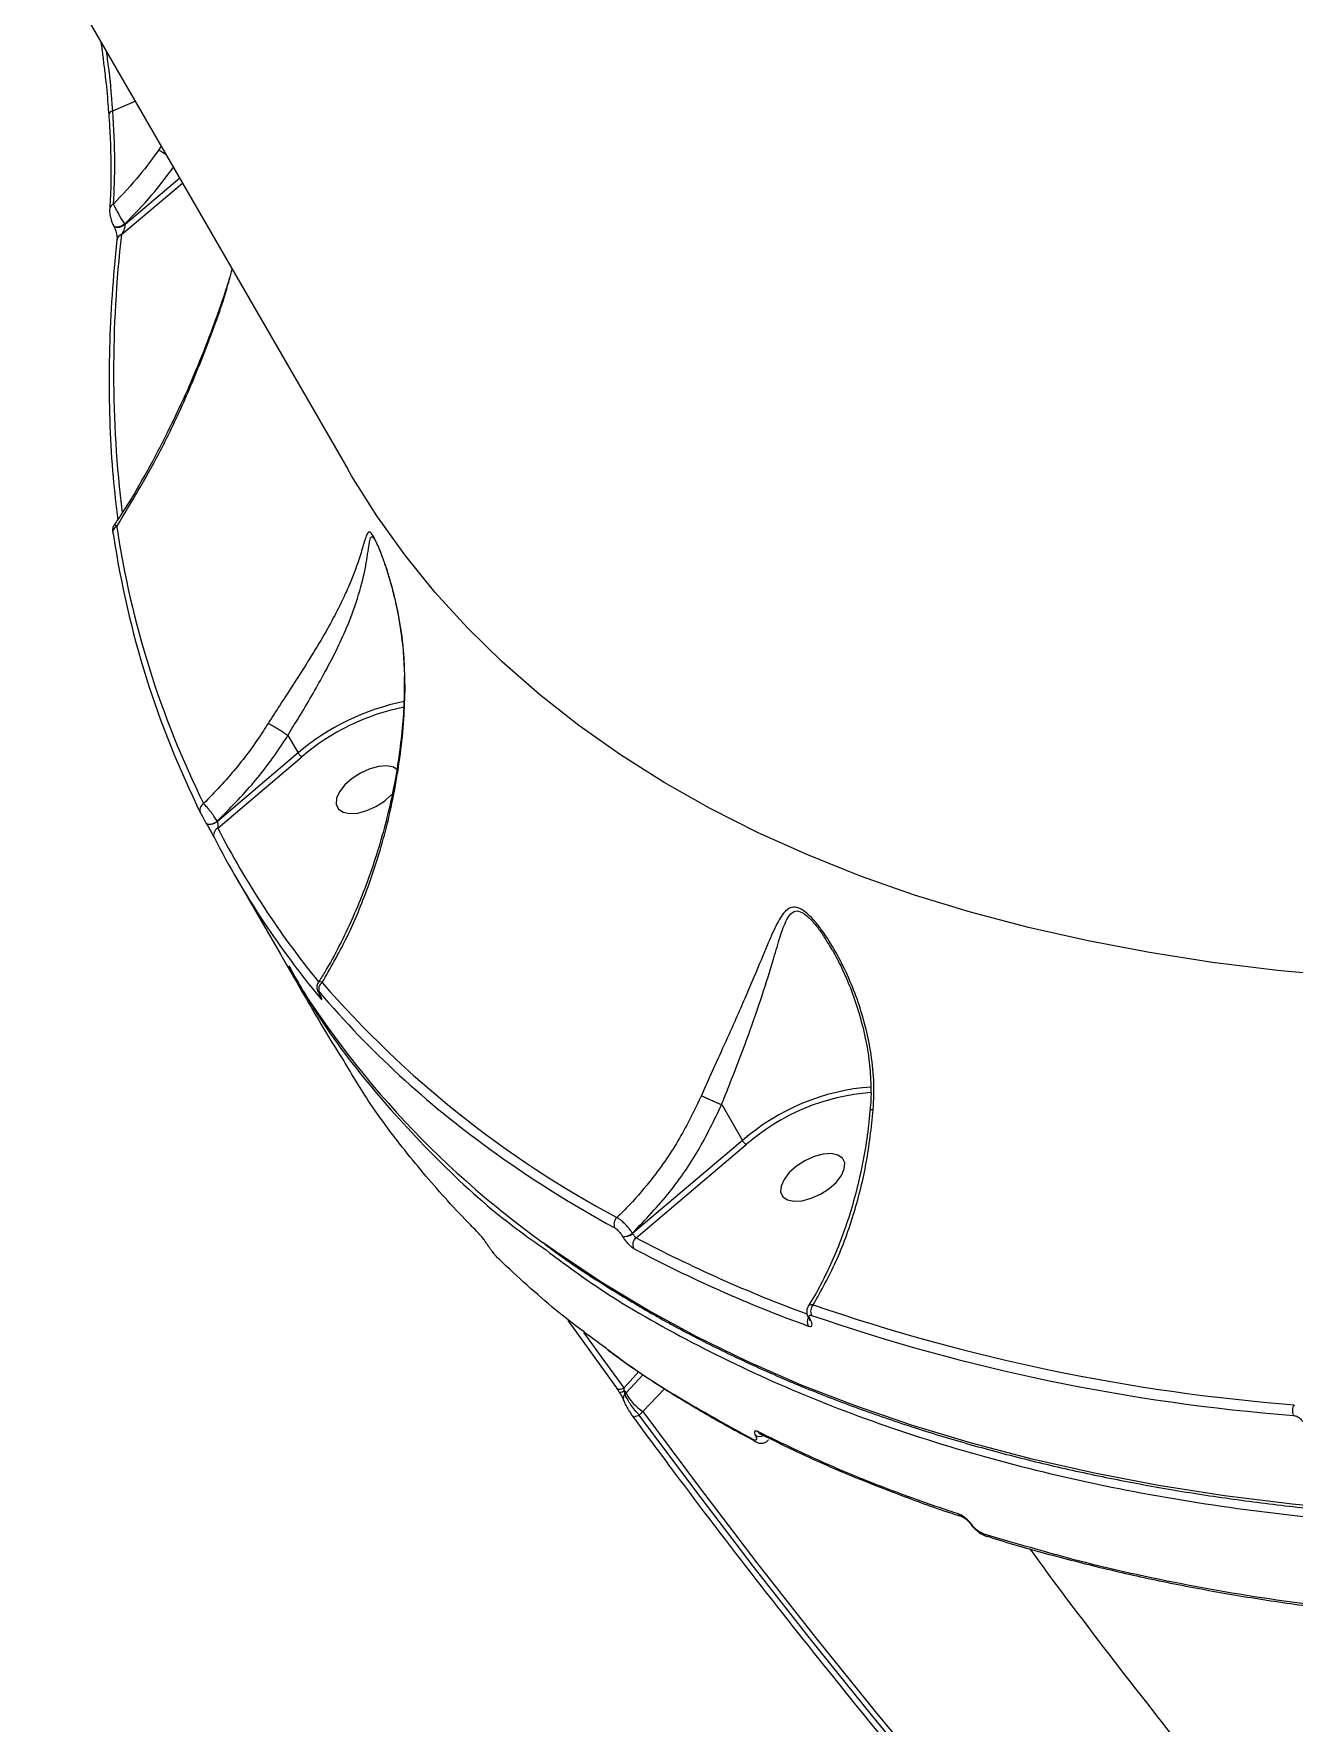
# Model space of a CAD drawing. Header units: millimetres. Extents: x 10684 to 26054, y -4768 to 6894.
# Drawn here: x 17226.9 to 17386.1, y -2836.2 to -2622.9 of the extents above; entities that cross this region are included whole.
import ezdxf

# ---------------------------------------------------------------- set-up
doc = ezdxf.new("R2010")
doc.units = ezdxf.units.MM
doc.layers.add('DIKOM_ОБЪЕКТ', color=7, linetype='Continuous')

msp = doc.modelspace()

# ---------------------------------------------------------------- linework, layer by layer
at = {"layer": 'DIKOM_ОБЪЕКТ', "color": 7, "linetype": 'Continuous', "lineweight": 15}
for p, q in [((17135.487, -2450.837), (17266.553, -2677.827)), ((17236.889, -2632.596), (17239.735, -2631.381)), ((17243.013, -2637.059), (17242.658, -2637.56)), ((17245.343, -2641.093), (17238.439, -2646.934)), ((17237.991, -2648.217), (17245.694, -2641.701)), ((17236.505, -2644.926), (17236.502, -2644.962)), ((17237.003, -2647.109), (17237.043, -2647.179)), ((17238.439, -2646.934), (17238.398, -2646.864)), ((17259.016, -2711.473), (17259.012, -2711.468)), ((17259.016, -2711.473), (17260.283, -2713.666)), ((17260.283, -2713.666), (17250.103, -2722.323)), ((17250.161, -2723.179), (17260.761, -2714.166)), ((17250.103, -2722.323), (17250.089, -2722.299)), ((17248.69, -2722.546), (17248.683, -2722.533)), ((17248.69, -2722.546), (17248.704, -2722.57)), ((17248.704, -2722.57), (17248.697, -2722.557)), ((17252.268, -2729.081), (17258.054, -2739.103)), ((17327.377, -2738.037), (17327.666, -2738.523)), ((17262.967, -2744.101), (17263.012, -2744.178)), ((17262.967, -2744.101), (17262.994, -2744.14)), ((17263.039, -2744.217), (17262.994, -2744.14)), ((17263.011, -2744.177), (17263.039, -2744.217)), ((17313.776, -2758.091), (17316.397, -2762.63)), ((17316.397, -2762.63), (17302.524, -2774.365)), ((17302.972, -2774.891), (17316.875, -2763.13)), ((17301.223, -2774.68), (17301.247, -2774.721)), ((17302.524, -2774.365), (17302.5, -2774.324)), ((17324.774, -2785.073), (17324.808, -2785.132)), ((17324.983, -2785.268), (17324.948, -2785.209)), ((17303.317, -2791.805), (17301.449, -2793.865)), ((17301.715, -2794.499), (17303.857, -2792.166)), ((17301.569, -2794.657), (17301.715, -2794.499)), ((17303.82, -2796.823), (17306.55, -2793.968)), ((17303.377, -2797.305), (17303.82, -2796.823)), ((17347.263, -2812.628), (17347.303, -2812.64))]:
    msp.add_line(p, q, dxfattribs=at)
at = {"layer": 'DIKOM_ОБЪЕКТ', "color": 7, "linetype": 'Continuous', "lineweight": 15, "flags": 128}
for points in [[(17238.398, -2646.864), (17238.172, -2647.028), (17237.921, -2647.158), (17237.666, -2647.244), (17237.427, -2647.278), (17237.224, -2647.26), (17237.072, -2647.188), (17237.001, -2647.106)], [(17238.439, -2646.934), (17238.212, -2647.098), (17237.961, -2647.228), (17237.706, -2647.313), (17237.467, -2647.348), (17237.264, -2647.329), (17237.113, -2647.258), (17237.045, -2647.181)], [(17392.305, -2741.896), (17383.934, -2741.131), (17375.761, -2740.13), (17367.795, -2738.893), (17360.042, -2737.422), (17352.51, -2735.717), (17345.206, -2733.781), (17338.136, -2731.615), (17331.308, -2729.222), (17324.727, -2726.602), (17318.4, -2723.76), (17312.332, -2720.697), (17306.53, -2717.417), (17300.998, -2713.922), (17295.742, -2710.216), (17290.766, -2706.302), (17286.076, -2702.184), (17281.675, -2697.866), (17277.568, -2693.351), (17273.758, -2688.644), (17270.25, -2683.749), (17267.046, -2678.671), (17266.553, -2677.827)], [(17236.906, -2685.943), (17236.93, -2686.044), (17236.994, -2686.189)], [(17272.777, -2715.75), (17272.338, -2715.489), (17271.498, -2715.314), (17270.468, -2715.383), (17269.331, -2715.691), (17268.179, -2716.211), (17267.106, -2716.903), (17266.199, -2717.71), (17265.531, -2718.567), (17265.156, -2719.403), (17265.105, -2720.153), (17265.381, -2720.754), (17265.963, -2721.158), (17266.804, -2721.333), (17267.834, -2721.264), (17268.971, -2720.956), (17270.123, -2720.435), (17271.196, -2719.744), (17272.103, -2718.937), (17272.103, -2718.937)], [(17250.089, -2722.299), (17249.898, -2722.44), (17249.687, -2722.559), (17249.468, -2722.647), (17249.255, -2722.701), (17249.059, -2722.716), (17248.892, -2722.691), (17248.764, -2722.629), (17248.69, -2722.546)], [(17250.103, -2722.323), (17249.912, -2722.465), (17249.701, -2722.583), (17249.482, -2722.672), (17249.269, -2722.725), (17249.073, -2722.74), (17248.906, -2722.716), (17248.778, -2722.654), (17248.704, -2722.57)], [(17328.217, -2767.901), (17328.885, -2767.044), (17329.26, -2766.207), (17329.311, -2765.458), (17329.034, -2764.857), (17328.453, -2764.452), (17327.612, -2764.278), (17326.582, -2764.347), (17325.445, -2764.654), (17324.293, -2765.175), (17323.22, -2765.867), (17322.313, -2766.674), (17321.645, -2767.531), (17321.27, -2768.367), (17321.219, -2769.117), (17321.496, -2769.718), (17322.078, -2770.122), (17322.918, -2770.297), (17323.949, -2770.228), (17325.086, -2769.92), (17326.237, -2769.399), (17327.31, -2768.708), (17328.217, -2767.901)], [(17394.512, -2809.402), (17385.79, -2808.56), (17377.266, -2807.483), (17368.948, -2806.171), (17360.844, -2804.626), (17352.959, -2802.849), (17345.3, -2800.841), (17337.874, -2798.604), (17330.687, -2796.14), (17323.746, -2793.452), (17317.055, -2790.54), (17310.621, -2787.409), (17304.45, -2784.06), (17298.545, -2780.496), (17292.913, -2776.72), (17291.242, -2775.522)], [(17294.369, -2785.347), (17295.469, -2786.887), (17297.974, -2790.368), (17300.496, -2793.839)], [(17301.449, -2793.865), (17298.929, -2790.396), (17296.426, -2786.918), (17296.4, -2786.882)], [(17300.543, -2793.934), (17300.538, -2793.927), (17300.496, -2793.839)], [(17301.449, -2793.865), (17301.284, -2793.947), (17301.122, -2794.007), (17300.967, -2794.043), (17300.827, -2794.052), (17300.706, -2794.036), (17300.608, -2793.994), (17300.543, -2793.934)], [(17301.364, -2795.392), (17301.396, -2795.465), (17301.46, -2795.564)], [(17303.82, -2796.823), (17310.96, -2806.419), (17318.233, -2815.937), (17325.638, -2825.376), (17333.175, -2834.735), (17340.841, -2844.013), (17348.637, -2853.209), (17356.561, -2862.321), (17364.613, -2871.349)], [(17303.377, -2797.305), (17303.213, -2797.388), (17303.051, -2797.448), (17302.898, -2797.484), (17302.758, -2797.494), (17302.637, -2797.479), (17302.539, -2797.437), (17302.468, -2797.372), (17302.426, -2797.285)], [(17364.052, -2871.674), (17356.018, -2862.665), (17348.11, -2853.571), (17340.329, -2844.395), (17332.678, -2835.136), (17325.156, -2825.796), (17317.764, -2816.377), (17310.504, -2806.88), (17303.377, -2797.305)]]:
    msp.add_lwpolyline(points, dxfattribs=at)
at = {"layer": 'DIKOM_ОБЪЕКТ', "color": 7, "linetype": 'Continuous', "lineweight": 15}
for centre, radius, start, end in [((17237.005, -2633.214), 0.628, 100.61286, 169.42796), ((17238.558, -2645.681), 9.098, 56.1085, 63.21113), ((17237.237, -2645.057), 0.744, 108.41508, 169.87564), ((17387.364, -2665.478), 150.367, 173.40836, 186.81692), ((17238.199, -2648.971), 0.782, 105.37498, 171.10271), ((17237.738, -2685.843), 0.838, 113.77471, 186.85604), ((17353.966, -2667.757), 117.845, 188.4508, 206.3544), ((17353.814, -2668.833), 118.102, 188.4505, 206.35466), ((17279.539, -2736.388), 29.784, 101.36631, 130.28082), ((17279.202, -2735.718), 28.364, 101.28918, 130.55167), ((17248.803, -2720.867), 0.907, 118.60632, 205.80196), ((17250.552, -2724.016), 0.923, 115.04249, 205.34444), ((17349.376, -2673.005), 112.135, 207.28578, 219.66926), ((17349.519, -2671.933), 111.795, 207.28376, 219.18038), ((17359.906, -2679.618), 117.95, 210.28616, 234.39847), ((17263.867, -2743.48), 0.979, 123.09744, 205.47763), ((17361.988, -2657.166), 130.546, 220.91184, 241.92538), ((17263.761, -2744.193), 0.803, 174.71556, 209.37629), ((17357.052, -2663.277), 123.892, 220.59914, 234.0955), ((17334.599, -2783.448), 27.653, 93.97608, 131.16485), ((17334.541, -2783.348), 26.849, 94.11878, 131.14733), ((17368.878, -2647.405), 143.684, 233.98719, 241.48427), ((17301.273, -2773.179), 1.099, 131.1135, 205.80046), ((17301.549, -2773.381), 1.34, 255.90809, 315.21405), ((17301.573, -2773.421), 1.34, 255.91197, 315.2201), ((17303.654, -2775.765), 1.109, 127.98339, 205.64689), ((17383.852, -2622.562), 172.469, 242.03341, 249.88378), ((17383.813, -2623.382), 173.072, 242.03509, 250.03223), ((17326.174, -2784.181), 1.167, 135.68783, 206.2125), ((17405.078, -2552.043), 244.68, 250.98045, 265.54305), ((17325.711, -2785.54), 1.123, 150.26384, 206.96959), ((17325.043, -2784.908), 0.316, 211.70687, 252.54316), ((17325.077, -2784.968), 0.314, 210.72914, 252.58754), ((17405.044, -2552.852), 245.232, 250.98075, 265.54273), ((17300.227, -2792.399), 2.182, 287.94744, 305.10758), ((17302.046, -2795.186), 0.712, 132.06038, 196.82621), ((17300.845, -2794.898), 0.957, 24.6622, 48.28967), ((17306.839, -2791.974), 5.713, 206.23586, 238.09762), ((17387.166, -2796.728), 1.33, 145.95804, 207.49354), ((17318.354, -2800.042), 0.69, 210.25336, 244.23014), ((17318.519, -2798.915), 1.08, 243.80851, 299.62524), ((17318.921, -2799.036), 0.689, 210.09695, 243.35518), ((17344.239, -2809.452), 0.659, 209.25756, 251.40459), ((17345.321, -2810.874), 0.203, 216.67463, 266.93325), ((17347.476, -2812.01), 0.654, 209.22893, 251.00231)]:
    msp.add_arc(centre, radius, start, end, dxfattribs=at)
for points, knots in [([(17235.373, -2623.827), (17235.414, -2624.093), (17235.549, -2624.963), (17235.645, -2625.797), (17235.711, -2626.376)], [0, 0, 0, 0, 0.30660417, 1, 1, 1, 1]), ([(17236.889, -2632.596), (17236.734, -2630.482), (17236.556, -2628.066), (17236.151, -2625.418), (17236.1, -2625.086)], [0, 0, 0, 0, 0.8747278, 1, 1, 1, 1]), ([(17235.711, -2626.376), (17235.79, -2626.994), (17236.023, -2628.817), (17236.241, -2631.064), (17236.345, -2632.631), (17236.376, -2633.095)], [0, 0, 0, 0, 0.2656249, 0.7824535, 1, 1, 1, 1]), ([(17237.002, -2644.351), (17237.085, -2642.606), (17237.252, -2639.073), (17237.011, -2634.773), (17236.889, -2632.596)], [0, 0, 0, 0, 0.4938443, 1, 1, 1, 1]), ([(17236.381, -2633.099), (17236.401, -2633.336), (17236.511, -2634.691), (17236.602, -2636.609), (17236.627, -2638.198), (17236.637, -2638.795)], [0, 0, 0, 0, 0.1172265, 0.668245, 1, 1, 1, 1]), ([(17291.239, -2776.186), (17293.376, -2777.785), (17298.963, -2781.967), (17309.18, -2787.841), (17321.701, -2793.889), (17335.208, -2799.08), (17349.583, -2803.432), (17364.803, -2806.91), (17380.856, -2809.496), (17397.7, -2811.202), (17415.276, -2812.029), (17433.5, -2811.977), (17452.288, -2811.044), (17471.35, -2809.246), (17490.641, -2806.609), (17510.103, -2803.19), (17529.92, -2798.973), (17550.007, -2793.978), (17570.276, -2788.224), (17590.93, -2781.639), (17611.946, -2774.184), (17633.29, -2765.852), (17654.633, -2756.77), (17675.876, -2746.98), (17696.92, -2736.528), (17717.697, -2725.44), (17738.166, -2713.721), (17758.301, -2701.404), (17778.039, -2688.532), (17797.296, -2675.167), (17815.963, -2661.365), (17832.868, -2648.104), (17843.277, -2639.334), (17847.922, -2635.419)], [0, 0, 0, 0, 0.02051751, 0.05364261, 0.08682068, 0.11999867, 0.15312371, 0.18614474, 0.21916553, 0.25229048, 0.2854686, 0.31864658, 0.35177159, 0.38479263, 0.41659659, 0.44849341, 0.48043755, 0.51238182, 0.54427871, 0.57608275, 0.60910373, 0.64222869, 0.67540698, 0.70858503, 0.74171006, 0.77473103, 0.80775217, 0.84087718, 0.87405528, 0.90723349, 0.94035841, 0.97337963, 1, 1, 1, 1]), ([(17236.637, -2638.795), (17236.646, -2639.201), (17236.68, -2640.623), (17236.641, -2642.691), (17236.545, -2644.237), (17236.502, -2644.926)], [0, 0, 0, 0, 0.1812754, 0.6353874, 1, 1, 1, 1]), ([(17242.658, -2637.56), (17241.879, -2638.631), (17240.129, -2641.036), (17238.118, -2643.168), (17237.002, -2644.351)], [0, 0, 0, 0, 0.4451098, 1, 1, 1, 1]), ([(17238.398, -2646.864), (17239.573, -2645.674), (17241.769, -2643.45), (17243.663, -2640.897), (17244.544, -2639.71)], [0, 0, 0, 0, 0.5351681, 1, 1, 1, 1]), ([(17236.51, -2644.963), (17236.504, -2645.025), (17236.477, -2645.307), (17236.552, -2645.806), (17236.649, -2646.304), (17236.738, -2646.509), (17236.742, -2646.519)], [0, 0, 0, 0, 0.1334772, 0.6075833, 0.9810958, 1, 1, 1, 1]), ([(17238.398, -2646.864), (17238.296, -2646.7), (17238.09, -2646.37), (17237.754, -2645.791), (17237.435, -2645.215), (17237.168, -2644.707), (17237.054, -2644.462), (17237.002, -2644.351)], [0, 0, 0, 0, 0.1960472, 0.3917736, 0.5960985, 0.8170708, 1, 1, 1, 1]), ([(17236.742, -2646.519), (17236.805, -2646.707), (17236.877, -2646.922), (17236.994, -2647.084), (17237.008, -2647.103)], [0, 0, 0, 0, 0.88230167, 1, 1, 1, 1]), ([(17237.044, -2647.183), (17237.049, -2647.191), (17237.073, -2647.23), (17237.134, -2647.354), (17237.215, -2647.553), (17237.302, -2647.826), (17237.381, -2648.162), (17237.433, -2648.523), (17237.435, -2648.778), (17237.427, -2648.83), (17237.426, -2648.839)], [0, 0, 0, 0, 0.0222225, 0.1003529, 0.2017451, 0.3227409, 0.483755, 0.6934847, 0.9465952, 1, 1, 1, 1]), ([(17237.991, -2648.217), (17238.073, -2648.096), (17238.222, -2647.873), (17238.379, -2647.533), (17238.455, -2647.279), (17238.474, -2647.124), (17238.472, -2647.038), (17238.459, -2646.976), (17238.444, -2646.946), (17238.439, -2646.934)], [0, 0, 0, 0, 0.3385756, 0.6208564, 0.8057735, 0.875858, 0.9257399, 0.9717274, 1, 1, 1, 1]), ([(17237.426, -2648.85), (17237.301, -2650.053), (17236.94, -2653.539), (17236.561, -2659.233), (17236.381, -2665.893), (17236.498, -2672.439), (17236.856, -2678.56), (17237.306, -2682.443), (17237.513, -2684.229)], [0, 0, 0, 0, 0.0980117, 0.2840179, 0.4699959, 0.6559295, 0.8418151, 1, 1, 1, 1]), ([(17251.961, -2652.555), (17251.691, -2653.464), (17250.938, -2655.999), (17249.489, -2660.087), (17247.612, -2664.889), (17245.489, -2669.741), (17243.162, -2674.543), (17240.653, -2679.154), (17238.623, -2682.602), (17237.384, -2684.428), (17237.07, -2684.89)], [0, 0, 0, 0, 0.0752018, 0.2098124, 0.3501033, 0.4967978, 0.6497585, 0.8007304, 0.9496127, 1, 1, 1, 1]), ([(17237.4, -2685.076), (17239.215, -2682.074), (17242.224, -2677.096), (17245.898, -2669.426), (17248.745, -2662.515), (17250.8, -2656.9), (17251.746, -2653.47), (17251.986, -2652.599)], [0, 0, 0, 0, 0.3105623, 0.5150696, 0.7195691, 0.9287837, 1, 1, 1, 1]), ([(17237.063, -2684.886), (17237.025, -2684.949), (17236.94, -2685.09), (17236.885, -2685.327), (17236.869, -2685.603), (17236.872, -2685.785), (17236.906, -2685.927), (17236.91, -2685.943)], [0, 0, 0, 0, 0.1639731, 0.3656329, 0.5881106, 0.9551765, 1, 1, 1, 1]), ([(17237.4, -2685.076), (17237.298, -2684.983), (17237.128, -2684.83), (17237.097, -2684.88), (17237.085, -2684.9)], [0, 0, 0, 0, 0.6019343, 1, 1, 1, 1]), ([(17273.81, -2705.311), (17273.751, -2703.343), (17273.632, -2699.357), (17272.627, -2694.324), (17271.618, -2690.801), (17270.899, -2688.741), (17270.34, -2687.349), (17269.826, -2686.3), (17269.404, -2685.743), (17269.115, -2685.789), (17268.879, -2686.252), (17268.581, -2687.227), (17268.052, -2689.088), (17267.155, -2691.588), (17266.01, -2694.151), (17264.876, -2696.421), (17263.405, -2699.069), (17261.665, -2701.934), (17259.835, -2704.799), (17258.123, -2707.416), (17257.014, -2709.149), (17256.51, -2709.936)], [0, 0, 0, 0, 0.0913259, 0.184874, 0.2390177, 0.2664368, 0.294654, 0.3210555, 0.3475155, 0.383035, 0.4182924, 0.4536297, 0.5268344, 0.6259288, 0.6770913, 0.7282373, 0.7903866, 0.8540597, 0.9046364, 0.9566766, 1, 1, 1, 1]), ([(17259.012, -2711.468), (17259.012, -2711.468), (17259.434, -2710.693), (17260.5, -2709.041), (17262.002, -2706.469), (17263.626, -2703.635), (17265.132, -2700.735), (17266.727, -2697.264), (17268.044, -2693.567), (17268.777, -2690.599), (17269.083, -2688.535), (17269.245, -2687.272), (17269.402, -2686.464), (17269.638, -2686.316), (17269.868, -2686.522), (17270.025, -2686.842), (17270.031, -2686.855)], [0, 0, 0, 0, 0.0000351, 0.0622454, 0.137406, 0.2126522, 0.3062834, 0.4000382, 0.5506583, 0.7014896, 0.7721849, 0.8429198, 0.9130467, 0.9627286, 0.998537, 1, 1, 1, 1]), ([(17270.031, -2686.855), (17270.04, -2686.871), (17270.086, -2686.947), (17270.276, -2687.331), (17270.564, -2687.998), (17270.883, -2688.805), (17271.087, -2689.401), (17271.168, -2689.638)], [0, 0, 0, 0, 0.0509904, 0.2450868, 0.4948597, 0.7989097, 1, 1, 1, 1]), ([(17271.168, -2689.638), (17271.233, -2689.823), (17271.476, -2690.509), (17271.913, -2691.961), (17272.473, -2694.081), (17273.04, -2696.779), (17273.495, -2699.913), (17273.744, -2702.847), (17273.698, -2704.668), (17273.682, -2705.316)], [0, 0, 0, 0, 0.0400382, 0.1485027, 0.2905259, 0.4557244, 0.6633674, 0.880058, 1, 1, 1, 1]), ([(17273.706, -2705.317), (17273.683, -2706.301), (17273.631, -2708.516), (17273.317, -2711.974), (17272.807, -2715.704), (17272.089, -2719.479), (17271.169, -2723.276), (17270.046, -2727.071), (17268.723, -2730.825), (17267.212, -2734.503), (17265.52, -2738.026), (17264.047, -2740.767), (17263.094, -2742.24), (17262.808, -2742.683)], [0, 0, 0, 0, 0.0703389, 0.1582874, 0.2489085, 0.3424324, 0.4389522, 0.5383799, 0.6404334, 0.7445616, 0.8500011, 0.954875, 1, 1, 1, 1]), ([(17263.332, -2742.66), (17264.362, -2740.869), (17266.435, -2737.263), (17268.825, -2731.595), (17270.965, -2725.219), (17272.374, -2719.374), (17273.249, -2713.767), (17273.687, -2709.518), (17273.77, -2706.682), (17273.81, -2705.311)], [0, 0, 0, 0, 0.1738779, 0.3501402, 0.4880608, 0.6922759, 0.7971178, 0.9019378, 1, 1, 1, 1]), ([(17273.81, -2705.311), (17273.787, -2705.312), (17273.719, -2705.313), (17273.71, -2705.316), (17273.704, -2705.317)], [0, 0, 0, 0, 0.3282218, 1, 1, 1, 1]), ([(17256.51, -2709.936), (17256.309, -2710.252), (17255.052, -2712.231), (17252.475, -2715.789), (17249.756, -2718.625), (17248.369, -2720.071)], [0, 0, 0, 0, 0.0849906, 0.5334571, 1, 1, 1, 1]), ([(17250.089, -2722.299), (17251.668, -2720.701), (17254.664, -2717.67), (17257.478, -2713.851), (17258.806, -2711.797), (17259.016, -2711.473)], [0, 0, 0, 0, 0.4843436, 0.9185122, 1, 1, 1, 1]), ([(17256.51, -2709.936), (17256.523, -2709.942), (17256.628, -2709.988), (17256.897, -2710.123), (17257.39, -2710.403), (17257.957, -2710.751), (17258.533, -2711.127), (17258.852, -2711.354), (17259.012, -2711.468)], [0, 0, 0, 0, 0.025963, 0.2095759, 0.4071751, 0.6047583, 0.8023797, 1, 1, 1, 1]), ([(17260.761, -2714.166), (17260.754, -2714.162), (17260.734, -2714.152), (17260.679, -2714.117), (17260.589, -2714.046), (17260.473, -2713.929), (17260.364, -2713.796), (17260.31, -2713.71), (17260.283, -2713.666)], [0, 0, 0, 0, 0.0536232, 0.1414152, 0.3559982, 0.5707317, 0.7852508, 1, 1, 1, 1]), ([(17291.466, -2775.724), (17291.962, -2776.097), (17294.143, -2777.735), (17298.259, -2780.451), (17303.813, -2783.863), (17309.626, -2787.07), (17315.669, -2790.086), (17321.944, -2792.905), (17328.445, -2795.525), (17335.167, -2797.943), (17342.104, -2800.159), (17349.253, -2802.171), (17356.606, -2803.976), (17364.159, -2805.574), (17371.905, -2806.964), (17379.84, -2808.143), (17387.956, -2809.113), (17396.247, -2809.871), (17404.709, -2810.418), (17413.333, -2810.753), (17422.113, -2810.875), (17431.044, -2810.785), (17440.117, -2810.483), (17449.327, -2809.969), (17458.666, -2809.244), (17468.127, -2808.308), (17477.704, -2807.162), (17487.388, -2805.807), (17497.174, -2804.243), (17507.053, -2802.473), (17517.018, -2800.497), (17527.061, -2798.317), (17537.176, -2795.934), (17547.354, -2793.351), (17557.587, -2790.569), (17567.869, -2787.591), (17578.191, -2784.419), (17588.546, -2781.054), (17598.926, -2777.501), (17609.323, -2773.76), (17619.729, -2769.836), (17630.137, -2765.731), (17640.538, -2761.448), (17650.926, -2756.991), (17661.291, -2752.362), (17671.626, -2747.566), (17681.925, -2742.606), (17692.178, -2737.485), (17702.378, -2732.208), (17712.517, -2726.776), (17721.485, -2721.817), (17727.052, -2718.633), (17729.286, -2717.355)], [0, 0, 0, 0, 0.0060076, 0.0263957, 0.0467897, 0.0671896, 0.0875948, 0.1080048, 0.1284195, 0.1488378, 0.1692592, 0.1896837, 0.21011, 0.2305386, 0.2509681, 0.2713988, 0.2918298, 0.3122616, 0.3326938, 0.3531254, 0.3735572, 0.3939887, 0.4144197, 0.4348501, 0.4552802, 0.4757097, 0.4961391, 0.5165676, 0.5369955, 0.5574228, 0.5778495, 0.5982758, 0.6187017, 0.639127, 0.6595519, 0.6799765, 0.7004005, 0.720824, 0.7412471, 0.7616702, 0.7820929, 0.8025152, 0.8229372, 0.8433592, 0.8637808, 0.8842021, 0.9046233, 0.9250445, 0.9454655, 0.9658864, 0.9863077, 1, 1, 1, 1]), ([(17250.089, -2722.299), (17250.041, -2722.224), (17249.885, -2721.976), (17249.554, -2721.495), (17249.116, -2720.911), (17248.686, -2720.39), (17248.474, -2720.177), (17248.369, -2720.071)], [0, 0, 0, 0, 0.0942644, 0.3122589, 0.5412086, 0.771421, 1, 1, 1, 1]), ([(17247.987, -2721.262), (17248.022, -2721.331), (17248.093, -2721.47), (17248.258, -2721.776), (17248.439, -2722.104), (17248.586, -2722.365), (17248.661, -2722.494), (17248.683, -2722.533)], [0, 0, 0, 0, 0.2336606, 0.4673582, 0.695563, 0.9087164, 1, 1, 1, 1]), ([(17250.161, -2723.179), (17250.177, -2723.118), (17250.207, -2722.999), (17250.216, -2722.782), (17250.196, -2722.587), (17250.161, -2722.455), (17250.131, -2722.377), (17250.113, -2722.343), (17250.103, -2722.323)], [0, 0, 0, 0, 0.2684619, 0.5228577, 0.7426084, 0.8690701, 0.9242417, 1, 1, 1, 1]), ([(17248.697, -2722.557), (17248.73, -2722.615), (17248.839, -2722.804), (17249.053, -2723.183), (17249.317, -2723.66), (17249.559, -2724.107), (17249.665, -2724.309), (17249.718, -2724.411)], [0, 0, 0, 0, 0.09312131, 0.30386464, 0.53019171, 0.76517228, 1, 1, 1, 1]), ([(17332.921, -2758.732), (17332.97, -2757.491), (17333.069, -2754.989), (17332.528, -2750.394), (17331.138, -2745.009), (17328.957, -2740.051), (17326.99, -2736.81), (17325.701, -2735.096), (17324.619, -2733.927), (17323.506, -2733.164), (17322.437, -2733.095), (17321.441, -2733.944), (17320.472, -2735.751), (17319.231, -2738.64), (17317.938, -2741.788), (17316.567, -2744.988), (17315.343, -2747.773), (17313.904, -2750.966), (17312.46, -2754.129), (17311.555, -2756.163), (17311.207, -2756.943)], [0, 0, 0, 0, 0.0563541, 0.1136129, 0.2103723, 0.3099847, 0.3619819, 0.388303, 0.4153383, 0.4457388, 0.4741001, 0.5167993, 0.5802335, 0.6452975, 0.7405633, 0.789713, 0.8388463, 0.8993632, 0.961363, 1, 1, 1, 1]), ([(17313.772, -2758.087), (17313.772, -2758.087), (17314.063, -2757.311), (17314.872, -2755.32), (17316.087, -2752.162), (17317.626, -2748.061), (17319.122, -2743.61), (17320.355, -2739.626), (17321.234, -2736.524), (17321.968, -2734.615), (17322.753, -2733.618), (17323.626, -2733.601), (17324.307, -2734.043), (17324.987, -2734.654), (17325.714, -2735.481), (17326.617, -2736.705), (17327.131, -2737.606), (17327.377, -2738.037)], [0, 0, 0, 0, 0.0000481, 0.0586848, 0.1527935, 0.2470234, 0.3964439, 0.5460694, 0.6441079, 0.7417522, 0.8040318, 0.8438047, 0.8772365, 0.8864028, 0.9251981, 0.9642647, 1, 1, 1, 1]), ([(17327.403, -2738.022), (17327.519, -2738.207), (17328.063, -2739.079), (17328.968, -2740.849), (17330.093, -2743.427), (17331.124, -2746.411), (17331.931, -2749.553), (17332.448, -2752.689), (17332.632, -2755.615), (17332.651, -2757.645), (17332.512, -2758.681), (17332.496, -2758.799)], [0, 0, 0, 0, 0.0313003, 0.1473862, 0.2771155, 0.4213537, 0.5818343, 0.7234978, 0.857475, 0.9838178, 1, 1, 1, 1]), ([(17258.98, -2740.673), (17260.383, -2743.112), (17262.548, -2746.874), (17264.797, -2750.59), (17265.588, -2751.896)], [0, 0, 0, 0, 0.6484111, 1, 1, 1, 1]), ([(17259.143, -2740.578), (17260.153, -2742.381), (17263.149, -2747.728), (17269.343, -2755.901), (17277.695, -2765.03), (17285.021, -2771.794), (17289.899, -2775.239), (17291.239, -2776.186)], [0, 0, 0, 0, 0.13112221, 0.38890909, 0.6462841, 0.90285069, 1, 1, 1, 1]), ([(17262.814, -2742.692), (17262.77, -2742.774), (17262.687, -2742.93), (17262.65, -2743.178), (17262.664, -2743.392), (17262.708, -2743.568), (17262.778, -2743.75), (17262.856, -2743.908), (17262.949, -2744.066), (17262.98, -2744.119)], [0, 0, 0, 0, 0.1594897, 0.3046911, 0.4301189, 0.541904, 0.6602867, 0.887655, 1, 1, 1, 1]), ([(17263.332, -2742.66), (17263.31, -2742.652), (17263.159, -2742.595), (17262.945, -2742.561), (17262.859, -2742.653), (17262.822, -2742.693)], [0, 0, 0, 0, 0.0885289, 0.6070557, 1, 1, 1, 1]), ([(17262.994, -2744.14), (17262.957, -2744.074), (17262.883, -2743.941), (17262.826, -2743.814), (17262.811, -2743.749), (17262.851, -2743.758), (17262.922, -2743.829), (17262.975, -2743.892), (17262.983, -2743.901)], [0, 0, 0, 0, 0.1673223, 0.3343857, 0.5091319, 0.7130357, 0.9577311, 1, 1, 1, 1]), ([(17263.011, -2744.177), (17263.052, -2744.249), (17263.129, -2744.385), (17263.184, -2744.499), (17263.19, -2744.513), (17263.192, -2744.518)], [0, 0, 0, 0, 0.4097016, 0.7739479, 1, 1, 1, 1]), ([(17263.061, -2744.587), (17263.072, -2744.6), (17263.154, -2744.699), (17263.263, -2744.811), (17263.323, -2744.824), (17263.299, -2744.719), (17263.21, -2744.522), (17263.096, -2744.318), (17263.039, -2744.217)], [0, 0, 0, 0, 0.0392327, 0.2872302, 0.4952097, 0.6709889, 0.8352921, 1, 1, 1, 1]), ([(17282.829, -2774.062), (17282.581, -2773.812), (17281.343, -2772.563), (17278.213, -2769.25), (17273.732, -2763.935), (17269.169, -2757.822), (17266.719, -2753.651), (17265.661, -2751.852)], [0, 0, 0, 0, 0.0369113, 0.1845554, 0.4801, 0.7756465, 1, 1, 1, 1]), ([(17311.207, -2756.943), (17310.333, -2758.766), (17308.563, -2762.454), (17305.404, -2767.012), (17302.653, -2770.264), (17301.096, -2771.81), (17300.551, -2772.351)], [0, 0, 0, 0, 0.3181965, 0.6439664, 0.8752605, 1, 1, 1, 1]), ([(17302.5, -2774.324), (17304.125, -2772.628), (17307.18, -2769.436), (17310.962, -2763.906), (17312.831, -2760.045), (17313.776, -2758.091)], [0, 0, 0, 0, 0.3593363, 0.6758997, 1, 1, 1, 1]), ([(17311.207, -2756.943), (17311.228, -2756.954), (17311.311, -2756.994), (17311.55, -2757.108), (17311.994, -2757.313), (17312.602, -2757.585), (17313.232, -2757.86), (17313.592, -2758.012), (17313.772, -2758.087)], [0, 0, 0, 0, 0.0380938, 0.1491854, 0.3618766, 0.5746233, 0.7872527, 1, 1, 1, 1]), ([(17313.776, -2758.091), (17313.776, -2758.09), (17313.774, -2758.089), (17313.773, -2758.088), (17313.772, -2758.087)], [0, 0, 0, 0, 0.6070548, 1, 1, 1, 1]), ([(17332.482, -2758.799), (17332.433, -2759.406), (17332.288, -2761.217), (17331.832, -2764.187), (17331.129, -2767.689), (17330.225, -2771.104), (17329.14, -2774.395), (17327.887, -2777.544), (17326.461, -2780.498), (17325.38, -2782.503), (17324.744, -2783.454), (17324.676, -2783.555)], [0, 0, 0, 0, 0.065396, 0.1949366, 0.3255136, 0.4569394, 0.5887651, 0.7203001, 0.8522586, 0.9843473, 1, 1, 1, 1]), ([(17325.339, -2783.365), (17326.332, -2781.596), (17328.346, -2778.011), (17330.55, -2771.893), (17332.179, -2765.43), (17332.672, -2760.983), (17332.921, -2758.732)], [0, 0, 0, 0, 0.2536071, 0.5139764, 0.753972, 1, 1, 1, 1]), ([(17332.921, -2758.732), (17332.876, -2758.734), (17332.744, -2758.739), (17332.562, -2758.758), (17332.535, -2758.787), (17332.52, -2758.803)], [0, 0, 0, 0, 0.1860204, 0.5402244, 1, 1, 1, 1]), ([(17316.875, -2763.13), (17316.865, -2763.125), (17316.845, -2763.115), (17316.79, -2763.08), (17316.703, -2763.01), (17316.588, -2762.893), (17316.478, -2762.76), (17316.424, -2762.674), (17316.397, -2762.63)], [0, 0, 0, 0, 0.0700494, 0.1413408, 0.3560182, 0.5708439, 0.7855311, 1, 1, 1, 1]), ([(17302.5, -2774.324), (17302.427, -2774.214), (17302.245, -2773.939), (17301.863, -2773.469), (17301.397, -2772.984), (17300.929, -2772.577), (17300.677, -2772.427), (17300.551, -2772.351)], [0, 0, 0, 0, 0.142377, 0.3572849, 0.5716996, 0.7857836, 1, 1, 1, 1]), ([(17284.296, -2775.91), (17284.278, -2775.882), (17284.198, -2775.757), (17284.009, -2775.482), (17283.714, -2775.085), (17283.272, -2774.533), (17283.006, -2774.25), (17282.829, -2774.062)], [0, 0, 0, 0, 0.0349551, 0.1620641, 0.3362568, 0.559139, 1, 1, 1, 1]), ([(17300.284, -2773.658), (17300.346, -2773.697), (17300.469, -2773.775), (17300.695, -2773.986), (17300.919, -2774.237), (17301.102, -2774.481), (17301.189, -2774.623), (17301.223, -2774.68)], [0, 0, 0, 0, 0.2142333, 0.4284352, 0.6428786, 0.8576954, 1, 1, 1, 1]), ([(17301.247, -2774.721), (17301.298, -2774.805), (17301.426, -2775.017), (17301.699, -2775.379), (17302.034, -2775.755), (17302.374, -2776.07), (17302.561, -2776.187), (17302.654, -2776.245)], [0, 0, 0, 0, 0.1407684, 0.3552641, 0.5700194, 0.7849489, 1, 1, 1, 1]), ([(17302.972, -2774.891), (17302.943, -2774.869), (17302.885, -2774.827), (17302.778, -2774.716), (17302.671, -2774.587), (17302.583, -2774.464), (17302.541, -2774.393), (17302.524, -2774.365)], [0, 0, 0, 0, 0.2148693, 0.4298477, 0.6447739, 0.8592345, 1, 1, 1, 1]), ([(17285.703, -2777.66), (17285.53, -2777.482), (17285.272, -2777.217), (17284.85, -2776.694), (17284.57, -2776.318), (17284.389, -2776.056), (17284.312, -2775.935), (17284.296, -2775.91)], [0, 0, 0, 0, 0.44557634, 0.66233761, 0.83644368, 0.96574724, 1, 1, 1, 1]), ([(17299.22, -2788.9), (17297.058, -2787.303), (17292.265, -2783.763), (17288.029, -2779.823), (17285.703, -2777.66)], [0, 0, 0, 0, 0.4510585, 1, 1, 1, 1]), ([(17324.679, -2783.567), (17324.622, -2783.683), (17324.512, -2783.909), (17324.495, -2784.287), (17324.568, -2784.673), (17324.702, -2784.928), (17324.777, -2785.072)], [0, 0, 0, 0, 0.2322712, 0.4558676, 0.6929184, 1, 1, 1, 1]), ([(17325.339, -2783.365), (17325.228, -2783.358), (17324.979, -2783.342), (17324.757, -2783.422), (17324.712, -2783.542), (17324.701, -2783.57)], [0, 0, 0, 0, 0.383999, 0.8600702, 1, 1, 1, 1]), ([(17324.71, -2786.05), (17324.787, -2786.072), (17324.959, -2786.121), (17325.131, -2786.064), (17325.203, -2785.892), (17325.164, -2785.621), (17325.043, -2785.386), (17324.983, -2785.268)], [0, 0, 0, 0, 0.1742033, 0.3895776, 0.5957748, 0.7978487, 1, 1, 1, 1]), ([(17324.806, -2785.13), (17324.811, -2785.138), (17324.846, -2785.195), (17324.873, -2785.257), (17324.886, -2785.301), (17324.885, -2785.291), (17324.884, -2785.29)], [0, 0, 0, 0, 0.0778501, 0.5549271, 0.9553914, 1, 1, 1, 1]), ([(17324.948, -2785.209), (17324.909, -2785.132), (17324.829, -2784.977), (17324.803, -2784.799), (17324.851, -2784.687), (17324.965, -2784.651), (17325.077, -2784.682), (17325.127, -2784.696)], [0, 0, 0, 0, 0.2039712, 0.4079822, 0.6135529, 0.8265827, 1, 1, 1, 1]), ([(17317.758, -2800.389), (17314.773, -2798.751), (17308.803, -2795.473), (17302.691, -2791.58), (17299.679, -2789.254), (17299.22, -2788.9)], [0, 0, 0, 0, 0.4587983, 0.9175965, 1, 1, 1, 1]), ([(17299.445, -2789.088), (17300.056, -2789.544), (17302.364, -2791.266), (17306.626, -2794.058), (17312.135, -2797.435), (17315.992, -2799.504), (17317.883, -2800.518)], [0, 0, 0, 0, 0.1084001, 0.4093701, 0.7104555, 1, 1, 1, 1]), ([(17300.541, -2793.936), (17300.575, -2793.983), (17300.686, -2794.132), (17300.818, -2794.34), (17300.905, -2794.485), (17300.912, -2794.496)], [0, 0, 0, 0, 0.2979035, 0.9474599, 1, 1, 1, 1]), ([(17300.898, -2794.476), (17300.919, -2794.51), (17300.976, -2794.601), (17301.026, -2794.694), (17301.057, -2794.753)], [0, 0, 0, 0, 0.37346532, 1, 1, 1, 1]), ([(17301.057, -2794.753), (17301.093, -2794.818), (17301.189, -2794.99), (17301.292, -2795.209), (17301.352, -2795.355), (17301.363, -2795.39), (17301.364, -2795.392)], [0, 0, 0, 0, 0.2536593, 0.6645134, 0.9731965, 1, 1, 1, 1]), ([(17301.482, -2794.184), (17301.472, -2794.105), (17301.459, -2793.993), (17301.451, -2793.894), (17301.449, -2793.865)], [0, 0, 0, 0, 0.7055343, 1, 1, 1, 1]), ([(17301.569, -2794.657), (17301.56, -2794.625), (17301.549, -2794.584), (17301.527, -2794.481), (17301.505, -2794.355), (17301.489, -2794.24), (17301.482, -2794.184)], [0, 0, 0, 0, 0.2619944, 0.3211599, 0.6717387, 1, 1, 1, 1]), ([(17303.377, -2797.305), (17303.322, -2797.248), (17303.091, -2797.009), (17302.677, -2796.52), (17302.194, -2795.849), (17301.795, -2795.192), (17301.644, -2794.836), (17301.569, -2794.657)], [0, 0, 0, 0, 0.074878, 0.3151692, 0.5451372, 0.7715111, 1, 1, 1, 1]), ([(17301.46, -2795.564), (17301.503, -2795.674), (17301.589, -2795.894), (17301.807, -2796.315), (17302.064, -2796.754), (17302.279, -2797.081), (17302.398, -2797.246), (17302.426, -2797.285)], [0, 0, 0, 0, 0.2249341, 0.4495763, 0.6803696, 0.923845, 1, 1, 1, 1]), ([(17302.468, -2797.371), (17304.237, -2799.765), (17309.365, -2806.704), (17318.057, -2818.071), (17328.629, -2831.417), (17339.467, -2844.599), (17350.37, -2857.387), (17358.342, -2866.422), (17362.589, -2871.133), (17363.207, -2871.818)], [0, 0, 0, 0, 0.0934438, 0.2709041, 0.4483666, 0.6258291, 0.8032924, 0.9714179, 1, 1, 1, 1]), ([(17385.986, -2797.342), (17386.078, -2797.358), (17386.261, -2797.39), (17386.569, -2797.545), (17386.848, -2797.755), (17387.041, -2797.964), (17387.12, -2798.09), (17387.147, -2798.133)], [0, 0, 0, 0, 0.2288583, 0.4578912, 0.6785611, 0.888338, 1, 1, 1, 1]), ([(17318.042, -2799.884), (17318.088, -2799.989), (17318.181, -2800.201), (17318.179, -2800.401), (17318.074, -2800.493), (17317.909, -2800.463), (17317.786, -2800.403), (17317.758, -2800.389)], [0, 0, 0, 0, 0.2210868, 0.4418434, 0.6745093, 0.9251351, 1, 1, 1, 1]), ([(17318.324, -2799.381), (17318.297, -2799.368), (17318.177, -2799.311), (17318.013, -2799.282), (17317.907, -2799.372), (17317.905, -2799.571), (17317.996, -2799.779), (17318.042, -2799.884)], [0, 0, 0, 0, 0.0733324, 0.3225275, 0.5550672, 0.7773832, 1, 1, 1, 1]), ([(17318.041, -2800.636), (17318.15, -2800.695), (17318.402, -2800.832), (17318.867, -2800.88), (17319.326, -2800.728), (17319.594, -2800.544), (17319.665, -2800.409), (17319.669, -2800.401)], [0, 0, 0, 0, 0.2302899, 0.5320094, 0.7608081, 0.9855596, 1, 1, 1, 1]), ([(17343.665, -2809.774), (17343.267, -2809.643), (17341.281, -2808.99), (17335.876, -2807.102), (17327.673, -2803.896), (17321.443, -2800.887), (17318.324, -2799.381)], [0, 0, 0, 0, 0.0441406, 0.220718, 0.6100149, 1, 1, 1, 1]), ([(17318.601, -2799.646), (17318.601, -2799.646), (17318.595, -2799.644), (17318.604, -2799.649), (17318.612, -2799.653)], [0, 0, 0, 0, 0.09239693, 1, 1, 1, 1]), ([(17318.616, -2799.642), (17320.505, -2800.574), (17324.418, -2802.506), (17330.627, -2805.195), (17337.203, -2807.73), (17341.674, -2809.353), (17344.016, -2810.069), (17344.03, -2810.074)], [0, 0, 0, 0, 0.2372927, 0.4916233, 0.7451505, 0.9984608, 1, 1, 1, 1]), ([(17345.311, -2811.076), (17345.208, -2810.944), (17345.006, -2810.682), (17344.596, -2810.307), (17344.15, -2809.987), (17343.835, -2809.832), (17343.682, -2809.78), (17343.665, -2809.774)], [0, 0, 0, 0, 0.2148057, 0.4259075, 0.6816708, 0.9641083, 1, 1, 1, 1]), ([(17344.039, -2810.081), (17344.047, -2810.083), (17344.074, -2810.091), (17344.242, -2810.168), (17344.487, -2810.323), (17344.761, -2810.546), (17344.976, -2810.763), (17345.106, -2810.918), (17345.148, -2810.982), (17345.157, -2810.996)], [0, 0, 0, 0, 0.0679005, 0.2506715, 0.4789603, 0.6834291, 0.8426896, 0.9658851, 1, 1, 1, 1]), ([(17345.175, -2810.997), (17345.298, -2811.177), (17345.436, -2811.381), (17345.621, -2811.545), (17345.642, -2811.563)], [0, 0, 0, 0, 0.8870275, 1, 1, 1, 1]), ([(17346.906, -2812.329), (17346.74, -2812.262), (17346.448, -2812.144), (17345.988, -2811.809), (17345.6, -2811.452), (17345.407, -2811.202), (17345.311, -2811.076)], [0, 0, 0, 0, 0.3292572, 0.579779, 0.7886372, 1, 1, 1, 1]), ([(17345.642, -2811.563), (17345.808, -2811.719), (17346.173, -2812.063), (17346.676, -2812.404), (17346.996, -2812.505), (17347.106, -2812.54)], [0, 0, 0, 0, 0.35240022, 0.7777472, 1, 1, 1, 1]), ([(17406.427, -2823.06), (17401.1, -2822.613), (17390.447, -2821.719), (17375.251, -2819.376), (17360.612, -2816.355), (17351.474, -2813.671), (17346.906, -2812.329)], [0, 0, 0, 0, 0.2485939, 0.4971909, 0.7485963, 1, 1, 1, 1]), ([(17347.32, -2812.587), (17347.409, -2812.617), (17349.792, -2813.41), (17354.666, -2814.778), (17361.953, -2816.674), (17369.472, -2818.342), (17377.183, -2819.808), (17385.087, -2821.066), (17393.18, -2822.106), (17400.459, -2822.865), (17405.109, -2823.188), (17406.937, -2823.315)], [0, 0, 0, 0, 0.0050809, 0.1349065, 0.2648718, 0.3949429, 0.5250918, 0.6552848, 0.7854851, 0.9156545, 1, 1, 1, 1]), ([(17352.661, -2814.165), (17353.339, -2815.093), (17357.482, -2820.766), (17365.344, -2831.015), (17376.261, -2844.902), (17387.463, -2858.601), (17398.918, -2872.128), (17410.631, -2885.474), (17422.597, -2898.637), (17434.815, -2911.613), (17447.279, -2924.398), (17459.988, -2936.989), (17472.938, -2949.381), (17486.126, -2961.572), (17499.549, -2973.557), (17513.202, -2985.335), (17527.084, -2996.899), (17541.188, -3008.249), (17555.514, -3019.38), (17570.055, -3030.289), (17584.809, -3040.972), (17599.772, -3051.427), (17614.939, -3061.65), (17630.306, -3071.641), (17645.872, -3081.388), (17661.233, -3090.681), (17671.486, -3096.603), (17676.42, -3099.452)], [0, 0, 0, 0, 0.0080224, 0.049005, 0.0900261, 0.1310867, 0.172187, 0.2133285, 0.2545117, 0.2957365, 0.3370037, 0.3783136, 0.4196668, 0.4610632, 0.5025024, 0.5439856, 0.5855116, 0.6270805, 0.6686926, 0.7103466, 0.7520428, 0.7937811, 0.8355601, 0.8773794, 0.9192386, 0.9611367, 1, 1, 1, 1])]:
    msp.add_open_spline(points, degree=3, knots=knots, dxfattribs=at)

doc.saveas('drawing.dxf')
